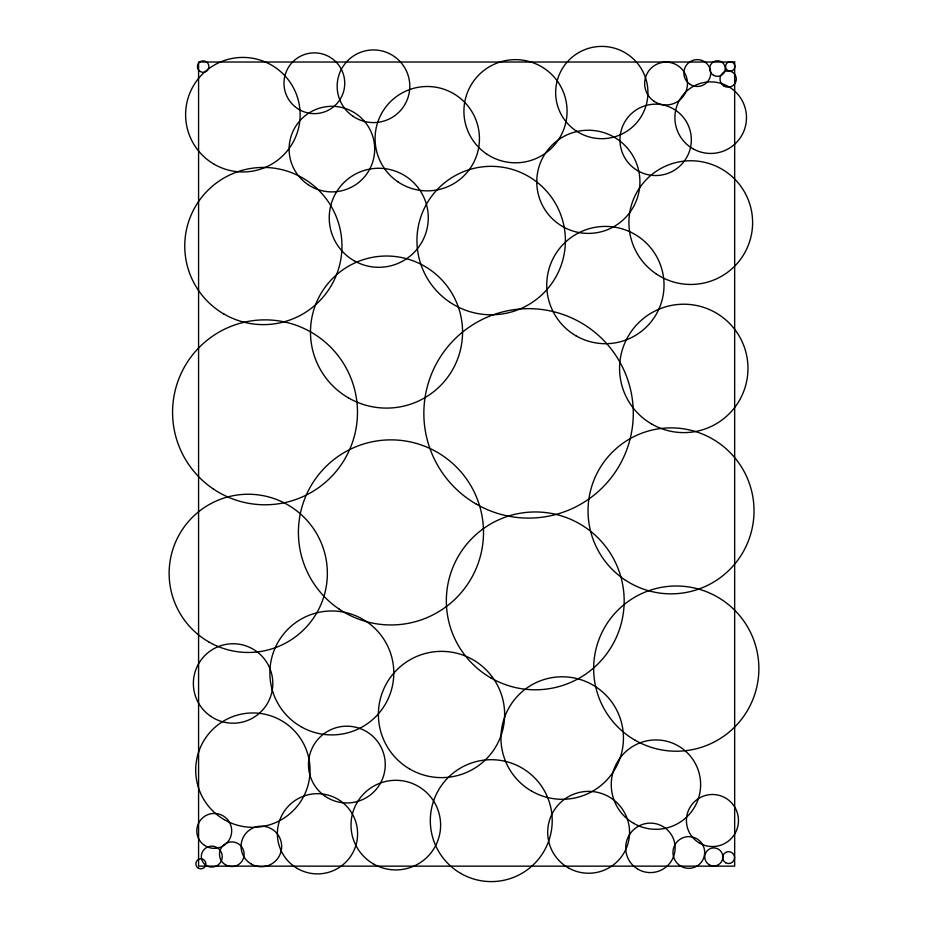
<?xml version="1.0" encoding="UTF-8"?>
<svg xmlns="http://www.w3.org/2000/svg" width="928" height="928" viewBox="0 0 928 928"><rect width="100%" height="100%" fill="white"/><g stroke="black" fill="none" stroke-linecap="round" stroke-linejoin="round"><path stroke-width="1.39" d="M734.663 62.025L198.58 62.025L198.58 866.149L734.663 866.149L734.663 62.025M725.65 862.762A5.962 5.962 0 0 0 734.593 857.6A5.962 5.962 0 0 0 725.65 852.438A5.962 5.962 0 0 0 725.65 862.762M297.424 868.515A40.113 40.113 0 0 0 357.593 833.785A40.113 40.113 0 0 0 297.424 799.043A40.113 40.113 0 0 0 297.424 868.515M373.416 863.91A44.799 44.799 0 0 0 440.614 825.108A44.799 44.799 0 0 0 373.416 786.306A44.799 44.799 0 0 0 373.416 863.91M206.538 865.685A10.475 10.475 0 0 0 222.244 856.614A10.475 10.475 0 0 0 206.538 847.542A10.475 10.475 0 0 0 206.538 865.685M199.938 71.363A5.765 5.765 0 0 0 208.916 66.99A5.765 5.765 0 0 0 200.645 61.399A5.765 5.765 0 0 0 199.938 71.363M727.877 70.54A4.71 4.71 0 0 0 734.93 66.456A4.71 4.71 0 0 0 727.877 62.385A4.71 4.71 0 0 0 727.877 70.54M713.528 75.319A7.807 7.807 0 0 0 725.244 68.556A7.807 7.807 0 0 0 713.528 61.793A7.807 7.807 0 0 0 713.528 75.319M680.897 866.207A15.857 15.857 0 0 0 704.677 852.472A15.857 15.857 0 0 0 680.897 838.738A15.857 15.857 0 0 0 680.897 866.207M307.934 184.544A42.781 42.781 0 0 0 374.587 152.157A42.781 42.781 0 0 0 313.223 110.618A42.781 42.781 0 0 0 307.934 184.544M204.462 845.338A17.446 17.446 0 0 0 231.652 832.126A17.446 17.446 0 0 0 206.619 815.19A17.446 17.446 0 0 0 204.462 845.338M225.643 864.908A12.331 12.331 0 0 0 244.134 854.236A12.331 12.331 0 0 0 225.643 843.552A12.331 12.331 0 0 0 225.643 864.908M299.164 109.562A30.38 30.38 0 0 0 344.74 83.253A30.38 30.38 0 0 0 299.164 56.944A30.38 30.38 0 0 0 299.164 109.562M724.072 86.107A8.166 8.166 0 0 0 736.31 79.042A8.166 8.166 0 0 0 724.072 71.978A8.166 8.166 0 0 0 724.072 86.107M689.771 84.158A13.421 13.421 0 0 0 710.686 74.008A13.421 13.421 0 0 0 691.43 60.97A13.421 13.421 0 0 0 689.771 84.158M224.054 314.105A78.613 78.613 0 0 0 341.956 246.024A78.613 78.613 0 0 0 224.054 177.956A78.613 78.613 0 0 0 224.054 314.105M224.286 819.679A57.2 57.2 0 0 0 310.068 770.147A57.2 57.2 0 0 0 224.286 720.615A57.2 57.2 0 0 0 224.286 819.679M486.597 153.944A51.574 51.574 0 0 0 566.938 114.91A51.574 51.574 0 0 0 492.965 64.832A51.574 51.574 0 0 0 486.597 153.944M633.604 823.31A44.683 44.683 0 0 0 700.628 784.612A44.683 44.683 0 0 0 633.604 745.915A44.683 44.683 0 0 0 633.604 823.31M656.108 273.83A61.851 61.851 0 0 0 752.457 227.024A61.851 61.851 0 0 0 663.752 166.97A61.851 61.851 0 0 0 656.108 273.83M251.233 864.014A20.277 20.277 0 0 0 281.66 846.452A20.277 20.277 0 0 0 251.233 828.878A20.277 20.277 0 0 0 251.233 864.014M460.787 873.434A60.958 60.958 0 0 0 552.218 820.642A60.958 60.958 0 0 0 460.787 767.862A60.958 60.958 0 0 0 460.787 873.434M213.196 488.882A92.452 92.452 0 0 0 357.245 418.922A92.452 92.452 0 0 0 224.622 329.162A92.452 92.452 0 0 0 213.196 488.882M624.521 579.582A82.986 82.986 0 0 0 753.814 516.768A82.986 82.986 0 0 0 634.775 436.206A82.986 82.986 0 0 0 624.521 579.582M575.917 130.755A46.145 46.145 0 0 0 647.814 95.839A46.145 46.145 0 0 0 581.624 51.04A46.145 46.145 0 0 0 575.917 130.755M709.27 864.792A9.06 9.06 0 0 0 722.854 856.95A9.06 9.06 0 0 0 709.27 849.108A9.06 9.06 0 0 0 709.27 864.792M210.83 716.37A39.718 39.718 0 0 0 272.716 686.302A39.718 39.718 0 0 0 215.737 647.744A39.718 39.718 0 0 0 210.83 716.37M692.798 148.654A35.786 35.786 0 0 0 746.483 117.659A35.786 35.786 0 0 0 692.798 86.664A35.786 35.786 0 0 0 692.798 148.654M214.24 164.291A57.281 57.281 0 0 0 300.15 114.689A57.281 57.281 0 0 0 214.24 65.088A57.281 57.281 0 0 0 214.24 164.291M531.582 791.085A61.248 61.248 0 0 0 623.454 738.038A61.248 61.248 0 0 0 531.582 684.992A61.248 61.248 0 0 0 531.582 791.085M576.068 335.843A58.638 58.638 0 0 0 664.03 285.058A58.638 58.638 0 0 0 576.068 234.274A58.638 58.638 0 0 0 576.068 335.843M208.684 641.863A79.112 79.112 0 0 0 327.352 573.353A79.112 79.112 0 0 0 208.684 504.844A79.112 79.112 0 0 0 208.684 641.863M490.808 677.881A88.914 88.914 0 0 0 624.173 600.88A88.914 88.914 0 0 0 490.808 523.868A88.914 88.914 0 0 0 490.808 677.881M449.57 302.029A74.217 74.217 0 0 0 565.21 245.862A74.217 74.217 0 0 0 458.745 173.803A74.217 74.217 0 0 0 449.57 302.029M568.156 867.75A40.925 40.925 0 0 0 629.555 832.312A40.925 40.925 0 0 0 568.156 796.862A40.925 40.925 0 0 0 568.156 867.75M325.334 796.375A38.408 38.408 0 0 0 385.155 767.317A38.408 38.408 0 0 0 330.078 730.034A38.408 38.408 0 0 0 325.334 796.375M353.116 116.348A36.331 36.331 0 0 0 409.712 88.856A36.331 36.331 0 0 0 357.605 53.592A36.331 36.331 0 0 0 353.116 116.348M654.066 101.268A21.402 21.402 0 0 0 687.416 85.063A21.402 21.402 0 0 0 656.711 64.276A21.402 21.402 0 0 0 654.066 101.268M353.986 260.675A49.532 49.532 0 0 0 428.272 217.79A49.532 49.532 0 0 0 353.986 174.893A49.532 49.532 0 0 0 353.986 260.675M476.215 504.066A104.713 104.713 0 0 0 633.29 413.378A104.713 104.713 0 0 0 476.215 322.689A104.713 104.713 0 0 0 476.215 504.066M348.51 397.915A76.038 76.038 0 0 0 462.562 332.062A76.038 76.038 0 0 0 348.51 266.208A76.038 76.038 0 0 0 348.51 397.915M300.846 726.601A61.967 61.967 0 0 0 393.797 672.939A61.967 61.967 0 0 0 300.846 619.278A61.967 61.967 0 0 0 300.846 726.601M409.956 769.161A63.127 63.127 0 0 0 504.646 714.49A63.127 63.127 0 0 0 409.956 659.82A63.127 63.127 0 0 0 409.956 769.161M637.791 170.764A35.705 35.705 0 0 0 691.337 139.85A35.705 35.705 0 0 0 637.791 108.936A35.705 35.705 0 0 0 637.791 170.764M398.008 181.9A52.188 52.188 0 0 0 479.312 142.402A52.188 52.188 0 0 0 404.457 91.744A52.188 52.188 0 0 0 398.008 181.9M699.434 843.065A26.019 26.019 0 0 0 738.468 820.526A26.019 26.019 0 0 0 699.434 797.987A26.019 26.019 0 0 0 699.434 843.065M339.08 609.058A92.556 92.556 0 0 0 483.268 539.006A92.556 92.556 0 0 0 350.517 449.164A92.556 92.556 0 0 0 339.08 609.058M651.665 424.015A64.206 64.206 0 0 0 747.968 368.416A64.206 64.206 0 0 0 651.665 312.817A64.206 64.206 0 0 0 651.665 424.015M634.961 740.15A82.604 82.604 0 0 0 758.872 668.612A82.604 82.604 0 0 0 634.961 597.075A82.604 82.604 0 0 0 634.961 740.15M562.554 226.49A51.585 51.585 0 0 0 639.926 181.818A51.585 51.585 0 0 0 562.554 137.147A51.585 51.585 0 0 0 562.554 226.49M638.046 869.281A24.731 24.731 0 0 0 675.143 847.867A24.731 24.731 0 0 0 638.046 826.442A24.731 24.731 0 0 0 638.046 869.281M198.36 868.179A5.011 5.011 0 0 0 205.877 863.829A5.011 5.011 0 0 0 198.36 859.49A5.011 5.011 0 0 0 198.36 868.179"/></g></svg>
